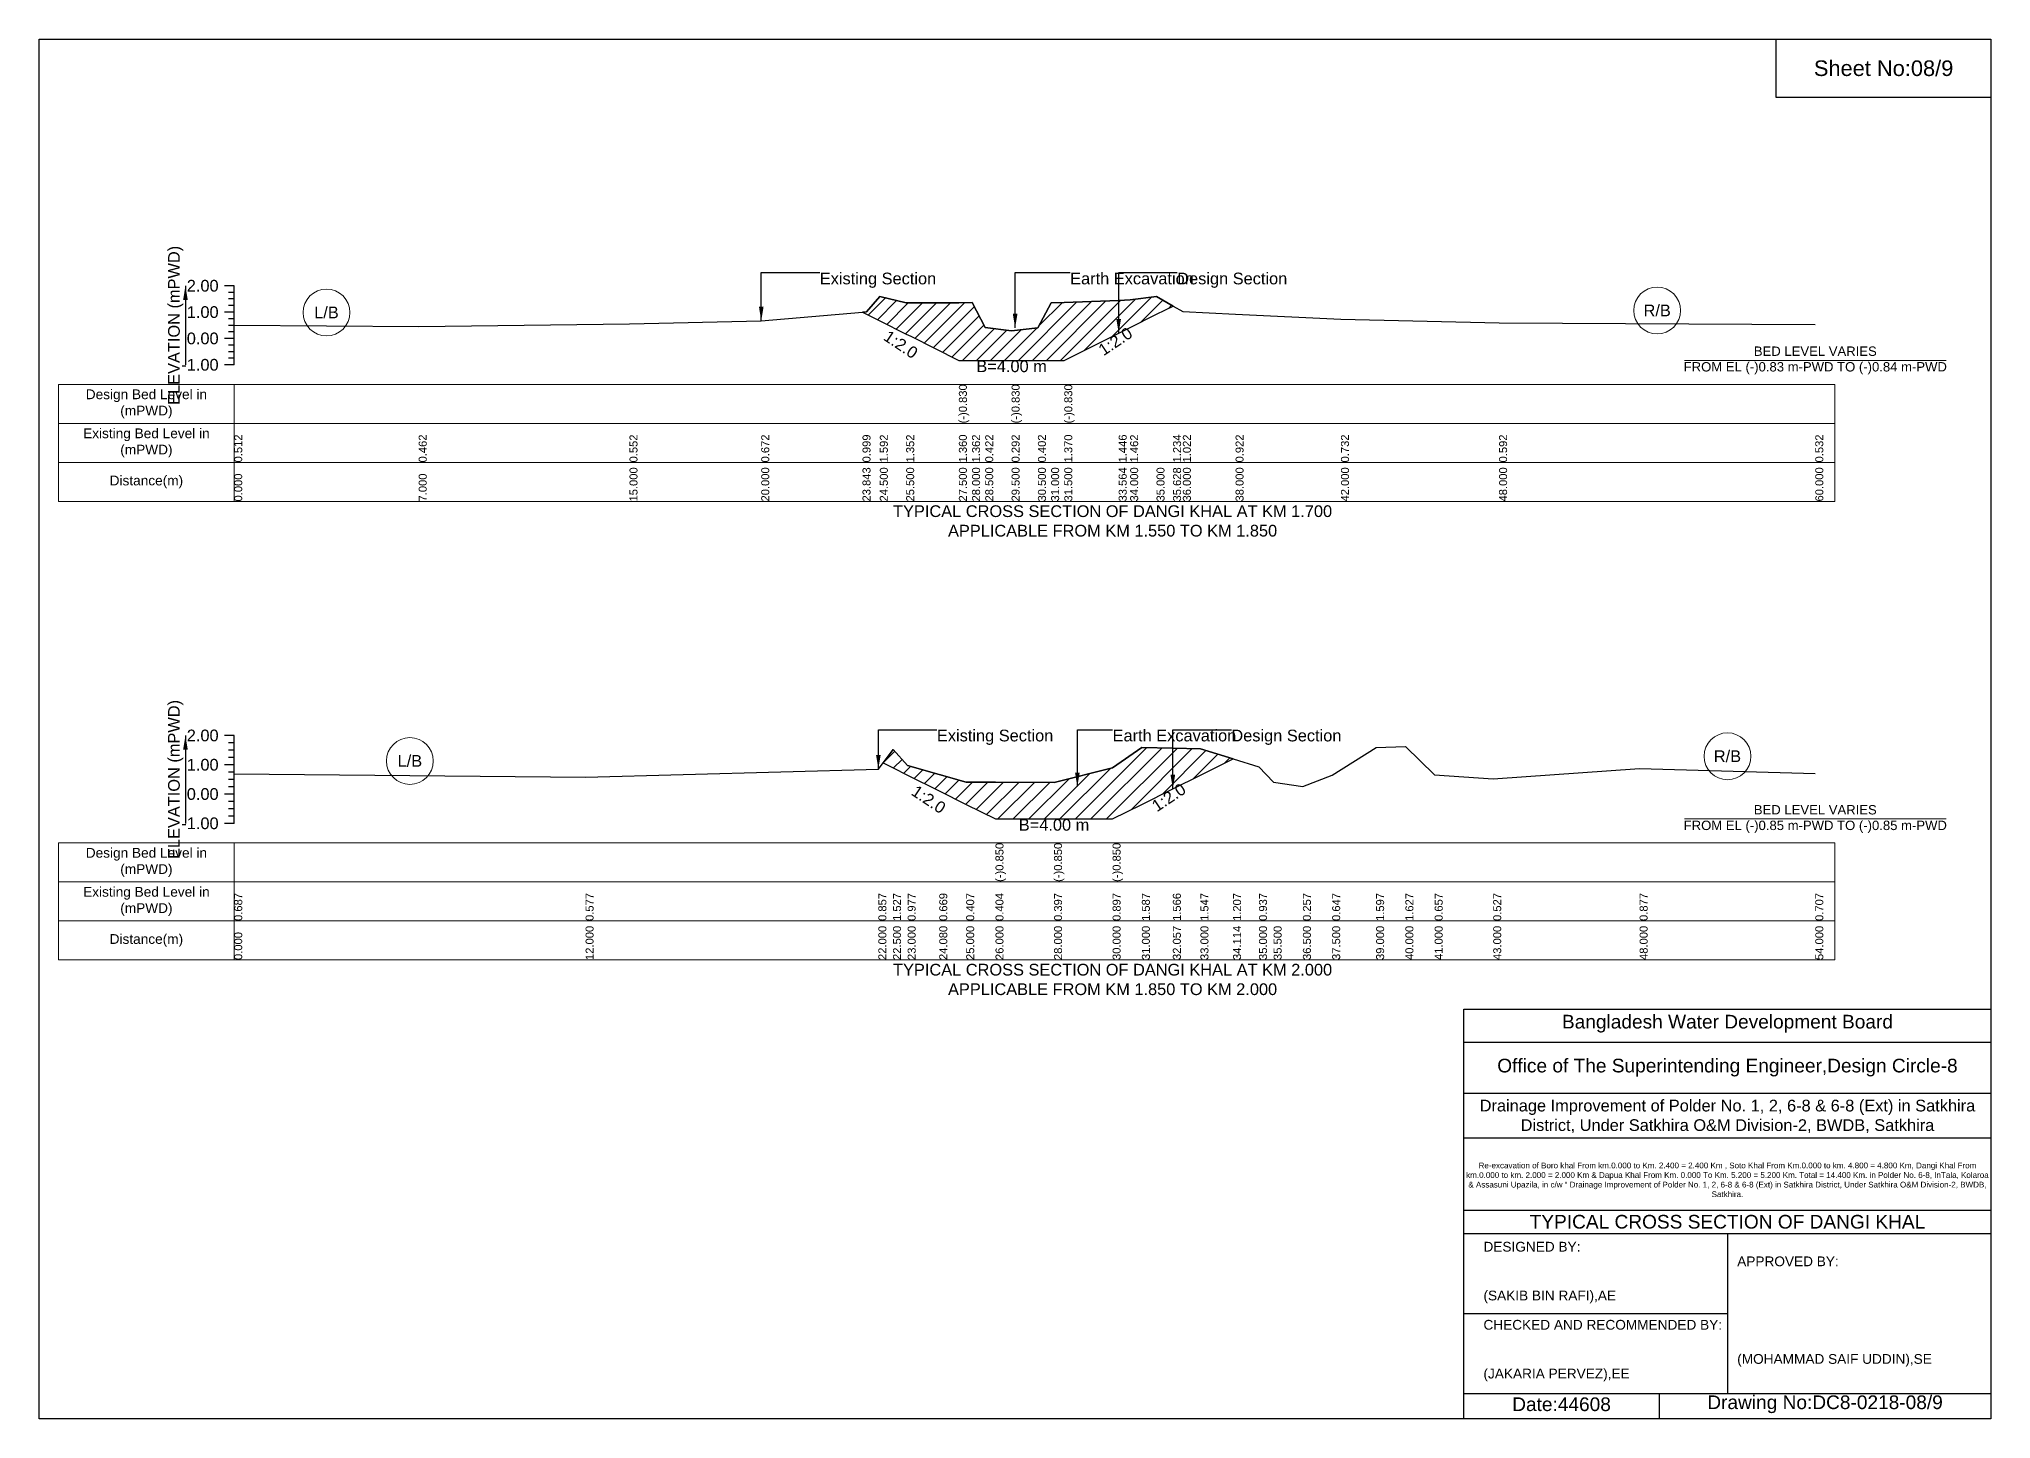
# Model space of a CAD drawing. Header units: inches. Extents: x 91000 to 218000, y -5656 to 30000.
# Drawn here: x 170000 to 178000, y 14344 to 20000 of the extents above; entities that cross this region are included whole.
import ezdxf

# ---------------------------------------------------------------- set-up
doc = ezdxf.new("R2010")
doc.units = ezdxf.units.IN
doc.header["$LTSCALE"] = 7
doc.header["$MEASUREMENT"] = 0
for name, color, linetype, lineweight in [('Cross section Data Border', 7, 'Continuous', 9), ('Cross Section Labels', 7, 'Continuous', 9), ('Existing_Bed_Level for Xsection', 7, 'Continuous', 25)]:
    doc.layers.add(name, color=color, linetype=linetype, lineweight=lineweight)
doc.styles.get("Standard").update_dxf_attribs({"font": 'arial.ttf'})
doc.dimstyles.get("Standard").update_dxf_attribs({"dimtxt": 0.18, "dimasz": 0.18, "dimexe": 0.18, "dimexo": 0.0625, "dimgap": 0.09, "dimtad": 0, "dimtih": 1, "dimtoh": 1, "dimdec": 4, "dimzin": 0, "dimdsep": 46, "dimtxsty": 'Standard', "dimcen": 0.09, "dimadec": 0, "dimazin": 0, "dimtfac": 1, "dimtdec": 4, "dimtofl": 0, "dimtmove": 0, "dimatfit": 3, "dimfxl": 1, "dimtolj": 1, "dimtzin": 0, "dimarcsym": 0})

msp = doc.modelspace()

# ---------------------------------------------------------------- hatches: boundary and pattern name
at = {"layer": 'Existing_Bed_Level for Xsection'}
h = msp.add_hatch(dxfattribs=at)
h.set_pattern_fill('ANSI31', color=256, scale=324, style=0)
h.paths.add_polyline_path([(173375, 18880.3), (173392, 18871.8), (173446, 18844.8), (173554, 18790.8), (173572.5, 18781.6), (173770, 18682.8), (173824, 18682.8), (173878, 18682.8), (173986, 18682.8), (174094, 18682.8), (174148, 18682.8), (174202, 18682.8), (174424.9, 18794.3), (174472, 18817.8), (174580, 18871.8), (174647.8, 18905.7), (174580, 18944.4), (174472, 18930.4), (174424.9, 18928.6), (174202, 18920.5), (174148, 18918.5), (174094, 18815.9), (173986, 18804), (173878, 18818), (173824, 18919.6), (173770, 18919.3), (173572.5, 18918.6), (173554, 18918.5), (173446, 18944.4), (173392, 18881.8)])
h = msp.add_hatch(dxfattribs=at)
h.set_pattern_fill('ANSI31', color=256, scale=360, style=0)
h.paths.add_polyline_path([(173459.1, 17033.6), (173500, 17013.2), (173560, 16983.2), (173689.6, 16918.4), (173800, 16863.2), (173920, 16803.2), (174160, 16803.2), (174400, 16803.2), (174520, 16863.2), (174646.9, 16926.6), (174760, 16983.2), (174893.7, 17050), (174760, 17090.8), (174646.9, 17093.1), (174520, 17095.6), (174400, 17012.8), (174160, 16952.8), (173920, 16953.6), (173800, 16954), (173689.6, 16985.5), (173560, 17022.4), (173500, 17088.4)])

# ---------------------------------------------------------------- linework, layer by layer
for points in [[(170000, 20000), (178000, 20000), (178000, 14344), (170000, 14344)], [(177120, 20000), (178000, 20000), (178000, 19760), (177120, 19760)]]:
    msp.add_lwpolyline(points, close=True)
for points in [[(175840, 14344), (175840, 16024), (178000, 16024)], [(175840, 15888), (178000, 15888)], [(175840, 15680), (178000, 15680)], [(175840, 15496), (178000, 15496)], [(175840, 15200), (178000, 15200)], [(175840, 15104), (178000, 15104)], [(176920, 15104), (176920, 14448)], [(175840, 14776), (176920, 14776)], [(175840, 14448), (178000, 14448)], [(176640, 14448), (176640, 14344)]]:
    msp.add_lwpolyline(points)
at = {"layer": 'Cross section Data Border'}
for points in [[(170080, 18584.5), (177360, 18584.5), (177360, 18104.5), (170080, 18104.5)], [(170080, 16705.2), (177360, 16705.2), (177360, 16225.2), (170080, 16225.2)]]:
    msp.add_lwpolyline(points, close=True, dxfattribs=at)
for points in [[(170800, 18584.5), (170800, 18104.5)], [(170080, 18424.5), (177360, 18424.5)], [(170080, 18264.5), (177360, 18264.5)], [(170800, 16705.2), (170800, 16225.2)], [(170080, 16545.2), (177360, 16545.2)], [(170080, 16385.2), (177360, 16385.2)]]:
    msp.add_lwpolyline(points, dxfattribs=at)
at = {"layer": 'Cross Section Labels'}
for points in [[(176744.2, 18682.8), (177815.8, 18682.8)], [(176744.2, 16803.2), (177815.8, 16803.2)]]:
    msp.add_lwpolyline(points, dxfattribs=at)
for centre in [(171178, 18879.1), (176632, 18887.2), (171520, 17041), (176920, 17060.2)]:
    msp.add_circle(centre, 96, dxfattribs=at)
at = {"layer": 'Existing_Bed_Level for Xsection'}
for points in [[(170800, 18988.5), (170760, 18988.5)], [(170800, 18961.5), (170776, 18961.5)], [(170800, 18664.5), (170800, 18772.5), (170800, 18880.5), (170800, 18988.5)], [(170800, 18880.5), (170760, 18880.5)], [(170800, 18934.5), (170776, 18934.5)], [(170800, 18907.5), (170776, 18907.5)], [(170800, 18827.8), (171556, 18822.4), (172420, 18832.1), (172960, 18845), (173375, 18880.3), (173392, 18881.8), (173446, 18944.4), (173554, 18918.5), (173572.5, 18918.6), (173770, 18919.3), (173770, 18919.3), (173824, 18919.6), (173878, 18818), (173986, 18804), (173986, 18804), (174094, 18815.9), (174148, 18918.5), (174202, 18920.5), (174202, 18920.5), (174424.9, 18928.6), (174472, 18930.4), (174580, 18944.4), (174647.8, 18905.7), (174688, 18882.8), (174904, 18872), (175336, 18851.5), (175984, 18836.4), (177280, 18829.9)], [(170800, 18853.5), (170776, 18853.5)], [(170800, 18826.5), (170776, 18826.5)], [(170800, 18772.5), (170760, 18772.5)], [(170800, 18799.5), (170776, 18799.5)], [(170800, 18745.5), (170776, 18745.5)], [(170800, 18664.5), (170760, 18664.5)], [(170800, 18718.5), (170776, 18718.5)], [(170800, 18691.5), (170776, 18691.5)], [(170800, 17145.2), (170760, 17145.2)], [(170800, 16785.2), (170800, 16905.2), (170800, 17025.2), (170800, 17145.2)], [(170800, 17115.2), (170776, 17115.2)], [(170800, 17085.2), (170776, 17085.2)], [(170800, 17055.2), (170776, 17055.2)], [(170800, 16987.6), (172240, 16974.4), (173440, 17008), (173459.1, 17033.6), (173500, 17088.4), (173560, 17022.4), (173689.6, 16985.5), (173800, 16954), (173920, 16953.6), (173920, 16953.6), (174160, 16952.8), (174160, 16952.8), (174400, 17012.8), (174400, 17012.8), (174520, 17095.6), (174646.9, 17093.1), (174760, 17090.8), (174893.7, 17050), (175000, 17017.6), (175060, 16954), (175180, 16936), (175300, 16982.8), (175480, 17096.8), (175600, 17100.4), (175720, 16984), (175960, 16968.4), (176560, 17010.4), (177280, 16990)], [(170800, 17025.2), (170760, 17025.2)], [(170800, 16995.2), (170776, 16995.2)], [(170800, 16965.2), (170776, 16965.2)], [(170800, 16905.2), (170760, 16905.2)], [(170800, 16935.2), (170776, 16935.2)], [(170800, 16875.2), (170776, 16875.2)], [(170800, 16845.2), (170776, 16845.2)], [(170800, 16815.2), (170776, 16815.2)], [(170800, 16785.2), (170760, 16785.2)]]:
    msp.add_lwpolyline(points, dxfattribs=at)
for points in [[(173375, 18880.3), (173375, 18880.3), (173392, 18871.8), (173446, 18844.8), (173554, 18790.8), (173572.5, 18781.6), (173770, 18682.8), (173770, 18682.8), (173824, 18682.8), (173878, 18682.8), (173986, 18682.8), (173986, 18682.8), (174094, 18682.8), (174148, 18682.8), (174202, 18682.8), (174202, 18682.8), (174424.9, 18794.3), (174472, 18817.8), (174580, 18871.8), (174647.8, 18905.7), (174580, 18944.4), (174472, 18930.4), (174424.9, 18928.6), (174202, 18920.5), (174202, 18920.5), (174148, 18918.5), (174094, 18815.9), (173986, 18804), (173986, 18804), (173878, 18818), (173824, 18919.6), (173770, 18919.3), (173770, 18919.3), (173572.5, 18918.6), (173554, 18918.5), (173446, 18944.4), (173392, 18881.8), (173375, 18880.3)], [(173459.1, 17033.6), (173459.1, 17033.6), (173500, 17013.2), (173560, 16983.2), (173689.6, 16918.4), (173800, 16863.2), (173920, 16803.2), (173920, 16803.2), (174160, 16803.2), (174160, 16803.2), (174400, 16803.2), (174400, 16803.2), (174520, 16863.2), (174646.9, 16926.6), (174760, 16983.2), (174893.7, 17050), (174760, 17090.8), (174646.9, 17093.1), (174520, 17095.6), (174400, 17012.8), (174400, 17012.8), (174160, 16952.8), (174160, 16952.8), (173920, 16953.6), (173920, 16953.6), (173800, 16954), (173689.6, 16985.5), (173560, 17022.4), (173500, 17088.4), (173459.1, 17033.6)]]:
    msp.add_lwpolyline(points, close=True, dxfattribs=at)

# ---------------------------------------------------------------- texts
at = {"attachment_point": 5}
for s, insert, char_height in [('Sheet No:08/9', (177560, 19880), 64), ('Bangladesh Water Development Board', (176920, 15964), 56), ('Office of The Superintending Engineer,Design Circle-8', (176920, 15784), 56)]:
    msp.add_mtext(s, dxfattribs=dict(at, insert=insert, char_height=char_height))
for s, insert, char_height, width, attachment_point in [('Drainage Improvement of Polder No. 1, 2, 6-8 & 6-8 (Ext) in Satkhira District, Under Satkhira O&M Division-2, BWDB, Satkhira', (176920, 15584), 48, 2240, 5), ('Re-excavation of Boro khal From km.0.000 to Km. 2.400 = 2.400 Km , Soto Khal From Km.0.000 to km. 4.800 = 4.800 Km, Dangi Khal From km.0.000 to km. 2.000 = 2.000 Km & Dapua Khal From Km. 0.000 To Km. 5.200 = 5.200 Km. Total = 14.400 Km. in Polder No. 6-8, InTala, Kolaroa & Assasuni Upazila, in c/w “ Drainage Improvement of Polder No. 1, 2, 6-8 & 6-8 (Ext) in Satkhira District, Under Satkhira O&M Division-2, BWDB, Satkhira.', (176920, 15324), 23.565, 2160, 5), ('TYPICAL CROSS SECTION OF DANGI KHAL', (176920, 15152), 56, 2240, 5), ('DESIGNED BY:^J^J^J(SAKIB BIN RAFI),AE', (175920, 14944), 40, 1120, 4), ('APPROVED BY:^J^J^J^J^J^J(MOHAMMAD SAIF UDDIN),SE', (176960, 14784), 40, 1120, 4), ('CHECKED AND RECOMMENDED BY:^J^J^J(JAKARIA PERVEZ),EE', (175920, 14624), 40, 1120, 4), ('Date:44608', (176240, 14404), 56, 1120, 5), ('Drawing No:DC8-0218-08/9', (177320, 14404), 56, 1760, 5)]:
    msp.add_mtext(s, dxfattribs=dict(insert=insert, char_height=char_height, width=width, attachment_point=attachment_point))
at = {"layer": 'Cross section Data Border', "char_height": 40, "width": 640, "attachment_point": 5}
for s, insert in [('Design Bed Level in (mPWD)', (170440, 18504.5)), ('Existing Bed Level in (mPWD)', (170440, 18344.5)), ('Distance(m)', (170440, 18184.5)), ('Design Bed Level in (mPWD)', (170440, 16625.2)), ('Existing Bed Level in (mPWD)', (170440, 16465.2)), ('Distance(m)', (170440, 16305.2))]:
    msp.add_mtext(s, dxfattribs=dict(at, insert=insert))
at = {"layer": 'Cross Section Labels'}
for s, insert, char_height, attachment_point in [('Existing Section', (173200, 19042.5), 48, 1), ('Earth Excavation', (174226, 19042.5), 48, 1), ('Design Section', (174664.9, 19042.5), 48, 1), ('L/B', (171178, 18879.1), 48, 5), ('R/B', (176632, 18887.2), 48, 5), ('BED LEVEL VARIES ^JFROM EL (-)0.83 m-PWD TO (-)0.84 m-PWD', (177280, 18682.8), 38.4, 5), ('B=4.00 m', (173986, 18682.8), 48, 2), ('TYPICAL CROSS SECTION OF DANGI KHAL AT KM 1.700^JAPPLICABLE FROM KM 1.550 TO KM 1.850', (174400, 18024.5), 48, 5), ('Existing Section', (173680, 17169.2), 48, 1), ('Earth Excavation', (174400, 17169.2), 48, 1), ('Design Section', (174886.9, 17169.2), 48, 1), ('L/B', (171520, 17041), 48, 5), ('R/B', (176920, 17060.2), 48, 5), ('B=4.00 m', (174160, 16803.2), 48, 2), ('BED LEVEL VARIES ^JFROM EL (-)0.85 m-PWD TO (-)0.85 m-PWD', (177280, 16803.2), 38.4, 5), ('TYPICAL CROSS SECTION OF DANGI KHAL AT KM 2.000^JAPPLICABLE FROM KM 1.850 TO KM 2.000', (174400, 16145.2), 48, 5)]:
    msp.add_mtext(s, dxfattribs=dict(at, insert=insert, char_height=char_height, attachment_point=attachment_point))
at = {"layer": 'Cross Section Labels', "char_height": 48, "attachment_point": 2}
for insert, rotation in [((174397.9, 18780.8), 33.69007), ((173545.5, 18768.1), 326.30993), ((173659.6, 16903.4), 326.30993), ((174616.9, 16911.6), 33.69007)]:
    msp.add_mtext('1:2.0', dxfattribs=dict(at, insert=insert, rotation=rotation))
at = {"layer": 'Existing_Bed_Level for Xsection', "rotation": 90}
for s, insert, char_height, attachment_point in [('ELEVATION (mPWD)', (170560, 18826.5), 48, 5), ('(-)0.830', (173770, 18424.5), 32.8, 1), ('(-)0.830', (173986, 18424.5), 32.8, 1), ('(-)0.830', (174202, 18424.5), 32.8, 1), ('0.512', (170800, 18264.5), 32.8, 1), ('0.462', (171556, 18264.5), 32.8, 1), ('0.552', (172420, 18264.5), 32.8, 1), ('0.672', (172960, 18264.5), 32.8, 1), ('0.999', (173375, 18264.5), 32.8, 1), ('1.592', (173446, 18264.5), 32.8, 1), ('1.352', (173554, 18264.5), 32.8, 1), ('1.360', (173770, 18264.5), 32.8, 1), ('1.362', (173824, 18264.5), 32.8, 1), ('0.422', (173878, 18264.5), 32.8, 1), ('0.292', (173986, 18264.5), 32.8, 1), ('0.402', (174094, 18264.5), 32.8, 1), ('1.370', (174202, 18264.5), 32.8, 1), ('1.446', (174424.9, 18264.5), 32.8, 1), ('1.462', (174472, 18264.5), 32.8, 1), ('1.234', (174647.8, 18264.5), 32.8, 1), ('1.022', (174688, 18264.5), 32.8, 1), ('0.922', (174904, 18264.5), 32.8, 1), ('0.732', (175336, 18264.5), 32.8, 1), ('0.592', (175984, 18264.5), 32.8, 1), ('0.532', (177280, 18264.5), 32.8, 1), ('15.000', (172420, 18104.5), 32.8, 1), ('20.000', (172960, 18104.5), 32.8, 1), ('23.843', (173375, 18104.5), 32.8, 1), ('24.500', (173446, 18104.5), 32.8, 1), ('25.500', (173554, 18104.5), 32.8, 1), ('27.500', (173770, 18104.5), 32.8, 1), ('28.000', (173824, 18104.5), 32.8, 1), ('28.500', (173878, 18104.5), 32.8, 1), ('29.500', (173986, 18104.5), 32.8, 1), ('30.500', (174094, 18104.5), 32.8, 1), ('31.000', (174148, 18104.5), 32.8, 1), ('31.500', (174202, 18104.5), 32.8, 1), ('33.564', (174424.9, 18104.5), 32.8, 1), ('34.000', (174472, 18104.5), 32.8, 1), ('35.000', (174580, 18104.5), 32.8, 1), ('35.628', (174647.8, 18104.5), 32.8, 1), ('36.000', (174688, 18104.5), 32.8, 1), ('38.000', (174904, 18104.5), 32.8, 1), ('42.000', (175336, 18104.5), 32.8, 1), ('48.000', (175984, 18104.5), 32.8, 1), ('60.000', (177280, 18104.5), 32.8, 1), ('0.000', (170800, 18104.5), 32.8, 1), ('7.000', (171556, 18104.5), 32.8, 1), ('ELEVATION (mPWD)', (170560, 16965.2), 48, 5), ('(-)0.850', (173920, 16545.2), 32.8, 1), ('(-)0.850', (174160, 16545.2), 32.8, 1), ('(-)0.850', (174400, 16545.2), 32.8, 1), ('0.687', (170800, 16385.2), 32.8, 1), ('0.577', (172240, 16385.2), 32.8, 1), ('0.857', (173440, 16385.2), 32.8, 1), ('1.527', (173500, 16385.2), 32.8, 1), ('0.977', (173560, 16385.2), 32.8, 1), ('0.669', (173689.6, 16385.2), 32.8, 1), ('0.407', (173800, 16385.2), 32.8, 1), ('0.404', (173920, 16385.2), 32.8, 1), ('0.397', (174160, 16385.2), 32.8, 1), ('0.897', (174400, 16385.2), 32.8, 1), ('1.587', (174520, 16385.2), 32.8, 1), ('1.566', (174646.9, 16385.2), 32.8, 1), ('1.547', (174760, 16385.2), 32.8, 1), ('1.207', (174893.7, 16385.2), 32.8, 1), ('0.937', (175000, 16385.2), 32.8, 1), ('0.257', (175180, 16385.2), 32.8, 1), ('0.647', (175300, 16385.2), 32.8, 1), ('1.597', (175480, 16385.2), 32.8, 1), ('1.627', (175600, 16385.2), 32.8, 1), ('0.657', (175720, 16385.2), 32.8, 1), ('0.527', (175960, 16385.2), 32.8, 1), ('0.877', (176560, 16385.2), 32.8, 1), ('0.707', (177280, 16385.2), 32.8, 1), ('0.000', (170800, 16225.2), 32.8, 1), ('12.000', (172240, 16225.2), 32.8, 1), ('22.000', (173440, 16225.2), 32.8, 1), ('22.500', (173500, 16225.2), 32.8, 1), ('23.000', (173560, 16225.2), 32.8, 1), ('24.080', (173689.6, 16225.2), 32.8, 1), ('25.000', (173800, 16225.2), 32.8, 1), ('26.000', (173920, 16225.2), 32.8, 1), ('28.000', (174160, 16225.2), 32.8, 1), ('30.000', (174400, 16225.2), 32.8, 1), ('31.000', (174520, 16225.2), 32.8, 1), ('32.057', (174646.9, 16225.2), 32.8, 1), ('33.000', (174760, 16225.2), 32.8, 1), ('34.114', (174893.7, 16225.2), 32.8, 1), ('35.000', (175000, 16225.2), 32.8, 1), ('35.500', (175060, 16225.2), 32.8, 1), ('36.500', (175180, 16225.2), 32.8, 1), ('37.500', (175300, 16225.2), 32.8, 1), ('39.000', (175480, 16225.2), 32.8, 1), ('40.000', (175600, 16225.2), 32.8, 1), ('41.000', (175720, 16225.2), 32.8, 1), ('43.000', (175960, 16225.2), 32.8, 1), ('48.000', (176560, 16225.2), 32.8, 1), ('54.000', (177280, 16225.2), 32.8, 1)]:
    msp.add_mtext(s, dxfattribs=dict(at, insert=insert, char_height=char_height, attachment_point=attachment_point))
at = {"layer": 'Existing_Bed_Level for Xsection', "char_height": 48, "attachment_point": 6}
for s, insert in [('2.00', (170736, 18988.5)), ('1.00', (170736, 18880.5)), ('0.00', (170736, 18772.5)), ('-1.00', (170736, 18664.5)), ('2.00', (170736, 17145.2)), ('1.00', (170736, 17025.2)), ('0.00', (170736, 16905.2)), ('-1.00', (170736, 16785.2))]:
    msp.add_mtext(s, dxfattribs=dict(at, insert=insert))

# ---------------------------------------------------------------- leaders
at = {"layer": 'Cross Section Labels', "annotation_type": 0, "has_hookline": 1, "hookline_direction": 0}
for points, text_width in [([(172960, 18845), (172960, 19042.5), (173199.9, 19042.5)], 467.2), ([(174000.6, 18816.1), (174000.6, 19042.5), (174225.9, 19042.5)], 497), ([(174424.9, 18794.3), (174424.9, 19042.5), (174664.8, 19042.5)], 441.2), ([(173440, 17008), (173440, 17169.2), (173679.9, 17169.2)], 467.2), ([(174255.5, 16935.7), (174255.5, 17169.2), (174399.9, 17169.2)], 497), ([(174646.9, 16926.6), (174646.9, 17169.2), (174886.8, 17169.2)], 441.2)]:
    msp.add_leader(points, dimstyle='Standard', override={"dimasz": 57.6}, dxfattribs=dict(at, text_width=text_width))
at = {"layer": 'Existing_Bed_Level for Xsection'}
for points in [[(170600, 18988.5), (170600, 18664.5)], [(170600, 17145.2), (170600, 16785.2)]]:
    msp.add_leader(points, dimstyle='Standard', override={"dimasz": 57.6}, dxfattribs=at)

doc.saveas('drawing.dxf')
